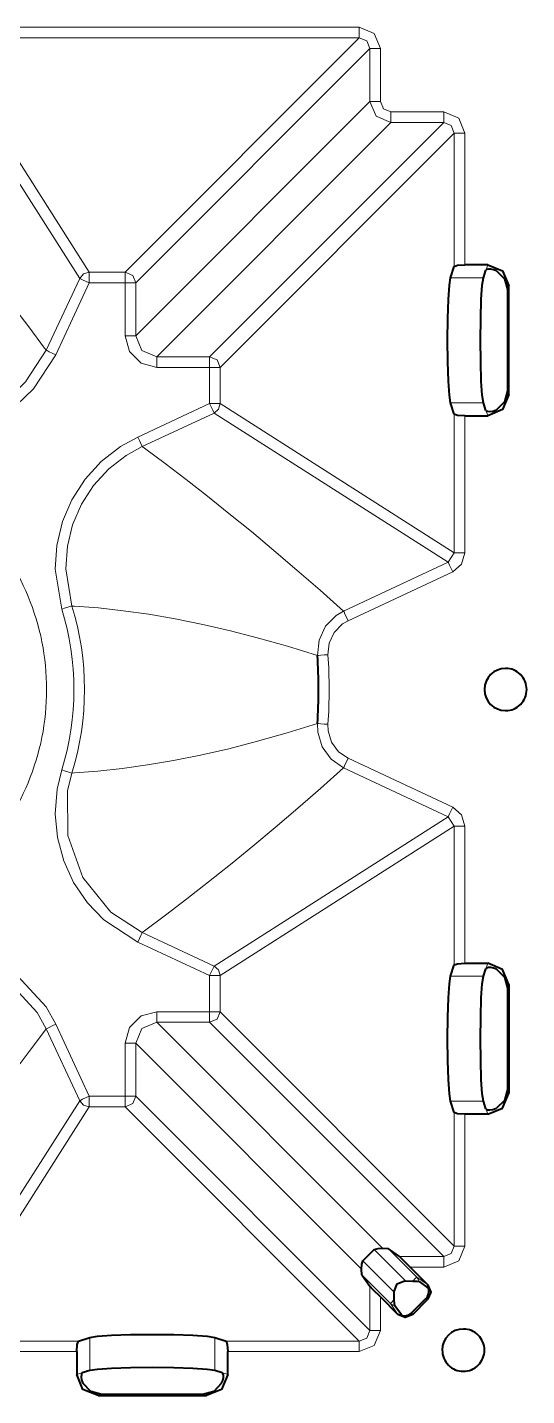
# Model space of a CAD drawing. Header units: millimetres. Extents: x 0 to 2941, y -405 to 1422.
# Drawn here: x 1070.3 to 1117.6, y 1136.4 to 1265.8 of the extents above; entities that cross this region are included whole.
import ezdxf

# ---------------------------------------------------------------- set-up
doc = ezdxf.new("R2010")
doc.units = ezdxf.units.MM
doc.layers.add('FINE', color=9, linetype='Continuous')
doc.layers.add('OUTLINE', color=7, linetype='Continuous')

msp = doc.modelspace()

# ---------------------------------------------------------------- linework, layer by layer
at = {"layer": 'FINE', "lineweight": 9}
for p, q in [((1101.71, 1265.84), (1062.01, 1265.84)), ((1062.01, 1264.84), (1101.71, 1264.84)), ((1080.54, 1241.67), (1102.71, 1263.84)), ((1102.71, 1263.84), (1102.71, 1258.83)), ((1103.71, 1258.83), (1103.71, 1263.84)), ((1102.71, 1258.83), (1080.54, 1236.66)), ((1082.54, 1234.67), (1104.71, 1256.84)), ((1109.71, 1256.84), (1087.54, 1234.67)), ((1088.54, 1233.67), (1110.71, 1255.84)), ((1104.71, 1256.84), (1109.71, 1256.84)), ((1110.71, 1255.84), (1110.71, 1243.22)), ((1113.73, 1242.9), (1113.89, 1243.38)), ((1072.06, 1235.28), (1075.23, 1242.09)), ((1076.13, 1241.67), (1072.96, 1234.86)), ((1076.13, 1242.66), (1079.54, 1242.66)), ((1110.36, 1242.14), (1113.47, 1242.14)), ((1115.87, 1241.37), (1115.76, 1241.02)), ((1071.9, 1235.5), (1072.06, 1235.28)), ((1115.76, 1231.44), (1115.87, 1231.09)), ((1080.74, 1227.08), (1087.54, 1230.26)), ((1110.71, 1216.13), (1088.54, 1230.26)), ((1113.47, 1230.32), (1110.36, 1230.32)), ((1087.96, 1229.35), (1081.16, 1226.18)), ((1087.96, 1229.35), (1110.14, 1215.23)), ((1110.71, 1229.25), (1110.71, 1216.13)), ((1111.71, 1216.13), (1111.71, 1229.08)), ((1113.89, 1229.08), (1113.73, 1229.56)), ((1081.16, 1226.18), (1081.38, 1226.02)), ((1110.71, 1216.13), (1110.14, 1215.23)), ((1110.14, 1215.23), (1100.23, 1210.61)), ((1100.66, 1209.7), (1110.56, 1214.32)), ((1074.74, 1211.08), (1074.49, 1211.09)), ((1074.49, 1195.29), (1074.74, 1195.3)), ((1100.23, 1195.77), (1110.14, 1191.15)), ((1110.14, 1191.15), (1087.96, 1177.03)), ((1110.14, 1191.15), (1110.71, 1190.25)), ((1088.54, 1176.12), (1110.71, 1190.25)), ((1110.71, 1190.25), (1110.71, 1177.13)), ((1111.71, 1177.3), (1111.71, 1190.25)), ((1087.54, 1176.12), (1080.74, 1179.3)), ((1081.38, 1180.36), (1081.16, 1180.2)), ((1081.16, 1180.2), (1087.96, 1177.03)), ((1113.89, 1177.3), (1113.73, 1176.82)), ((1087.54, 1172.71), (1087.54, 1176.12)), ((1088.54, 1176.12), (1088.54, 1172.71)), ((1113.47, 1176.06), (1110.36, 1176.06)), ((1115.76, 1174.94), (1115.87, 1175.29)), ((1072.96, 1171.52), (1076.13, 1164.71)), ((1082.54, 1172.71), (1087.54, 1172.71)), ((1087.54, 1171.72), (1082.54, 1171.72)), ((1103.91, 1150.34), (1082.54, 1171.72)), ((1087.54, 1171.72), (1109.71, 1149.54)), ((1072.06, 1171.1), (1071.9, 1170.88)), ((1075.23, 1164.29), (1072.06, 1171.1)), ((1080.54, 1169.72), (1101.92, 1148.34)), ((1080.54, 1169.72), (1080.54, 1164.71)), ((1115.87, 1165.01), (1115.76, 1165.36)), ((1075.23, 1164.29), (1061.1, 1142.12)), ((1076.13, 1164.71), (1079.54, 1164.71)), ((1102.71, 1142.54), (1080.54, 1164.71)), ((1110.36, 1164.24), (1113.47, 1164.24)), ((1062.01, 1141.54), (1076.13, 1163.72)), ((1079.54, 1163.72), (1076.13, 1163.72)), ((1079.54, 1163.72), (1101.71, 1141.54)), ((1110.71, 1163.17), (1110.71, 1150.54)), ((1111.71, 1150.54), (1111.71, 1163)), ((1113.73, 1163.48), (1113.89, 1163)), ((1106.08, 1147.24), (1103.13, 1150.2)), ((1104.44, 1150.3), (1107.15, 1147.59)), ((1109.71, 1149.54), (1105.52, 1149.54)), ((1102.06, 1149.13), (1105.02, 1146.17)), ((1104.66, 1145.11), (1101.96, 1147.81)), ((1107.15, 1147.59), (1108.19, 1146.9)), ((1102.71, 1146.74), (1102.71, 1142.54)), ((1103.71, 1142.54), (1103.71, 1145.72)), ((1105.36, 1144.07), (1104.66, 1145.11)), ((1108.19, 1145.48), (1108.04, 1145.58)), ((1106.67, 1144.22), (1106.77, 1144.07)), ((1076.2, 1138.79), (1076.2, 1141.9)), ((1088.02, 1141.9), (1088.02, 1138.79)), ((1075.12, 1141.54), (1062.01, 1141.54)), ((1062.01, 1140.55), (1074.96, 1140.55)), ((1101.71, 1141.54), (1089.09, 1141.54)), ((1089.26, 1140.55), (1101.71, 1140.55)), ((1074.96, 1138.37), (1075.44, 1138.53)), ((1088.77, 1138.53), (1089.26, 1138.37)), ((1077.32, 1136.5), (1076.97, 1136.39)), ((1087.25, 1136.39), (1086.89, 1136.5))]:
    msp.add_line(p, q, dxfattribs=at)
for points in [[(1061.1, 1264.26), (1075.23, 1242.09), (1075.6, 1242.51), (1076.13, 1242.66), (1062.01, 1264.84)], [(1101.71, 1264.84), (1079.54, 1242.66), (1080.25, 1242.37), (1080.54, 1241.67), (1080.54, 1236.66)], [(1101.71, 1264.84), (1101.71, 1265.15), (1101.71, 1265.84)], [(1103.71, 1263.84), (1103.13, 1265.25), (1101.71, 1265.84)], [(1101.71, 1264.84), (1102.42, 1264.55), (1102.71, 1263.84)], [(1102.71, 1263.84), (1103.02, 1263.84), (1103.71, 1263.84)], [(1102.71, 1258.83), (1103.02, 1258.83), (1103.71, 1258.83)], [(1102.71, 1258.83), (1103.3, 1257.42), (1104.71, 1256.84)], [(1109.71, 1257.84), (1104.71, 1257.84), (1104, 1258.13), (1103.71, 1258.83)], [(1104.71, 1256.84), (1104.71, 1257.15), (1104.71, 1257.84)], [(1109.71, 1256.84), (1109.71, 1257.15), (1109.71, 1257.84)], [(1111.71, 1243.38), (1111.71, 1255.84), (1111.13, 1257.25), (1109.71, 1257.84)], [(1109.71, 1256.84), (1110.42, 1256.55), (1110.71, 1255.84)], [(1110.71, 1255.84), (1111.02, 1255.84), (1111.71, 1255.84)], [(1071.9, 1235.5), (1070.42, 1237.49), (1068.88, 1239.51), (1067.27, 1241.57), (1065.6, 1243.65), (1063.88, 1245.76), (1062.12, 1247.87), (1060.3, 1250), (1058.42, 1252.16), (1056.48, 1254.36)], [(1076.13, 1241.67), (1075.51, 1241.96), (1075.23, 1242.09)], [(1076.13, 1241.67), (1076.13, 1242.35), (1076.13, 1242.66)], [(1079.54, 1236.66), (1079.54, 1241.67), (1076.13, 1241.67)], [(1079.54, 1241.67), (1079.54, 1242.35), (1079.54, 1242.66)], [(1079.54, 1241.67), (1080.23, 1241.67), (1080.54, 1241.67)], [(1082.54, 1233.67), (1081.04, 1234.07), (1079.94, 1235.16), (1079.54, 1236.66)], [(1079.54, 1236.66), (1080.23, 1236.66), (1080.54, 1236.66)], [(1080.54, 1236.66), (1081.12, 1235.25), (1082.54, 1234.67)], [(1056.97, 1228.61), (1058.67, 1228.21), (1060.75, 1228.04), (1062.88, 1228.24), (1064.89, 1228.77), (1066.84, 1229.66), (1068.57, 1230.83), (1070.11, 1232.31), (1072.06, 1235.28)], [(1072.96, 1234.86), (1072.63, 1235.02), (1072.34, 1235.15), (1072.14, 1235.25), (1072.06, 1235.28)], [(1082.54, 1233.67), (1082.54, 1234.35), (1082.54, 1234.67)], [(1082.54, 1234.67), (1087.54, 1234.67), (1088.25, 1234.37), (1088.54, 1233.67), (1088.54, 1230.26)], [(1087.54, 1230.26), (1087.54, 1233.67), (1082.54, 1233.67)], [(1087.54, 1233.67), (1087.54, 1234.35), (1087.54, 1234.67)], [(1087.54, 1233.67), (1088.23, 1233.67), (1088.54, 1233.67)], [(1087.54, 1230.26), (1088.23, 1230.26), (1088.54, 1230.26)], [(1087.54, 1230.26), (1087.83, 1229.63), (1087.96, 1229.35)], [(1088.54, 1230.26), (1088.38, 1229.72), (1087.96, 1229.35)], [(1073.53, 1210.8), (1072.92, 1214.58), (1073.07, 1216.83), (1073.61, 1219.08), (1074.49, 1221.15), (1075.75, 1223.09), (1077.26, 1224.75), (1079.09, 1226.17), (1080.74, 1227.08)], [(1081.16, 1226.18), (1079.63, 1225.33), (1077.99, 1224.06), (1076.54, 1222.48), (1075.4, 1220.73), (1074.56, 1218.77), (1074.07, 1216.74), (1073.92, 1214.6), (1074.49, 1211.09)], [(1080.74, 1227.08), (1080.89, 1226.75), (1081.03, 1226.46), (1081.12, 1226.26), (1081.16, 1226.18)], [(1100.23, 1210.61), (1098, 1212.58), (1095.8, 1214.49), (1093.63, 1216.34), (1091.49, 1218.13), (1089.37, 1219.85), (1087.33, 1221.48), (1085.32, 1223.06), (1083.33, 1224.57), (1081.38, 1226.02)], [(1110.56, 1214.32), (1111.4, 1215.06), (1111.71, 1216.13)], [(1110.71, 1216.13), (1111.02, 1216.13), (1111.71, 1216.13)], [(1110.14, 1215.23), (1110.27, 1214.94), (1110.56, 1214.32)], [(1073.53, 1210.8), (1073.89, 1210.91), (1074.19, 1211), (1074.4, 1211.07), (1074.49, 1211.09)], [(1074.74, 1211.08), (1077, 1210.91), (1079.35, 1210.65), (1081.78, 1210.31), (1084.29, 1209.88), (1086.88, 1209.35), (1089.5, 1208.75), (1092.18, 1208.06), (1094.93, 1207.28), (1097.75, 1206.41)], [(1100.23, 1210.61), (1099.53, 1210.2), (1098.52, 1209.17), (1097.9, 1207.86), (1097.75, 1206.41)], [(1100.23, 1210.61), (1100.27, 1210.53), (1100.36, 1210.33), (1100.5, 1210.04), (1100.66, 1209.7)], [(1098.75, 1206.48), (1098.86, 1207.59), (1099.34, 1208.59), (1100.12, 1209.39), (1100.66, 1209.7)], [(1097.75, 1206.41), (1097.84, 1206.42), (1098.06, 1206.44), (1098.38, 1206.46), (1098.75, 1206.48)], [(1097.75, 1199.97), (1094.88, 1199.08), (1092.08, 1198.29), (1089.35, 1197.59), (1086.69, 1196.99), (1084.11, 1196.47), (1081.64, 1196.05), (1079.26, 1195.72), (1076.96, 1195.47), (1074.74, 1195.3)], [(1097.75, 1199.97), (1097.84, 1199.96), (1098.06, 1199.95), (1098.38, 1199.92), (1098.75, 1199.9)], [(1097.75, 1199.97), (1097.78, 1199.15), (1098.19, 1197.77), (1099.04, 1196.6), (1100.23, 1195.77)], [(1110.56, 1192.06), (1100.66, 1196.68), (1099.74, 1197.31), (1099.09, 1198.21), (1098.77, 1199.28), (1098.75, 1199.9)], [(1100.23, 1195.77), (1100.27, 1195.86), (1100.36, 1196.05), (1100.5, 1196.34), (1100.66, 1196.68)], [(1080.74, 1179.3), (1077.53, 1181.39), (1075.97, 1183.01), (1074.66, 1184.93), (1073.73, 1186.97), (1073.13, 1189.2), (1072.92, 1191.44), (1073.1, 1193.75), (1073.53, 1195.58)], [(1073.53, 1195.58), (1073.89, 1195.47), (1074.19, 1195.38), (1074.4, 1195.31), (1074.49, 1195.29)], [(1074.49, 1195.29), (1074.09, 1193.59), (1074.11, 1189.38), (1075.53, 1185.41), (1078.19, 1182.14), (1081.16, 1180.2)], [(1081.38, 1180.36), (1083.37, 1181.84), (1085.39, 1183.38), (1087.44, 1184.99), (1089.52, 1186.65), (1091.64, 1188.38), (1093.74, 1190.14), (1095.88, 1191.96), (1098.04, 1193.83), (1100.23, 1195.77)], [(1110.14, 1191.15), (1110.27, 1191.44), (1110.56, 1192.06)], [(1111.71, 1190.25), (1111.4, 1191.32), (1110.56, 1192.06)], [(1110.71, 1190.25), (1111.02, 1190.25), (1111.71, 1190.25)], [(1056.67, 1178.72), (1060.46, 1179.33), (1064.96, 1178.65), (1068.97, 1176.51), (1072.05, 1173.17), (1072.96, 1171.52)], [(1080.74, 1179.3), (1080.89, 1179.63), (1081.03, 1179.92), (1081.12, 1180.12), (1081.16, 1180.2)], [(1072.06, 1171.1), (1071.21, 1172.62), (1068.36, 1175.72), (1064.64, 1177.7), (1060.48, 1178.33), (1056.97, 1177.77)], [(1087.54, 1176.12), (1087.83, 1176.75), (1087.96, 1177.03)], [(1087.96, 1177.03), (1088.38, 1176.66), (1088.54, 1176.12)], [(1087.54, 1176.12), (1088.23, 1176.12), (1088.54, 1176.12)], [(1072.06, 1171.1), (1072.14, 1171.13), (1072.34, 1171.23), (1072.63, 1171.36), (1072.96, 1171.52)], [(1079.54, 1164.71), (1079.54, 1169.72), (1079.94, 1171.22), (1081.04, 1172.31), (1082.54, 1172.71)], [(1082.54, 1171.72), (1081.12, 1171.13), (1080.54, 1169.72)], [(1082.54, 1171.72), (1082.54, 1172.03), (1082.54, 1172.71)], [(1087.54, 1171.72), (1087.54, 1172.03), (1087.54, 1172.71)], [(1087.54, 1172.71), (1088.23, 1172.71), (1088.54, 1172.71)], [(1110.71, 1150.54), (1088.54, 1172.71), (1088.25, 1172.01), (1087.54, 1171.72)], [(1056.48, 1152.02), (1058.46, 1154.26), (1060.37, 1156.46), (1062.22, 1158.63), (1064, 1160.77), (1065.73, 1162.88), (1067.36, 1164.93), (1068.93, 1166.94), (1070.44, 1168.93), (1071.9, 1170.88)], [(1080.54, 1169.72), (1080.23, 1169.72), (1079.54, 1169.72)], [(1075.23, 1164.29), (1075.51, 1164.42), (1076.13, 1164.71)], [(1076.13, 1163.72), (1075.6, 1163.87), (1075.23, 1164.29)], [(1076.13, 1163.72), (1076.13, 1164.03), (1076.13, 1164.71)], [(1079.54, 1163.72), (1079.54, 1164.03), (1079.54, 1164.71)], [(1080.54, 1164.71), (1080.23, 1164.71), (1079.54, 1164.71)], [(1080.54, 1164.71), (1080.25, 1164.01), (1079.54, 1163.72)], [(1106.54, 1148.55), (1109.71, 1148.55), (1111.13, 1149.13), (1111.71, 1150.54)], [(1110.71, 1150.54), (1110.42, 1149.83), (1109.71, 1149.54)], [(1109.71, 1148.55), (1109.71, 1149.23), (1109.71, 1149.54)], [(1110.71, 1150.54), (1111.02, 1150.54), (1111.71, 1150.54)], [(1107.15, 1147.59), (1107.05, 1147.49), (1106.79, 1147.23)], [(1107.15, 1147.59), (1107.29, 1147.41), (1107.39, 1147.19)], [(1105.02, 1145.47), (1104.76, 1145.21), (1104.66, 1145.11)], [(1104.66, 1145.11), (1104.85, 1144.96), (1105.07, 1144.87)], [(1102.71, 1142.54), (1102.42, 1141.83), (1101.71, 1141.54)], [(1101.71, 1140.55), (1103.13, 1141.13), (1103.71, 1142.54)], [(1102.71, 1142.54), (1103.02, 1142.54), (1103.71, 1142.54)], [(1101.71, 1140.55), (1101.71, 1141.23), (1101.71, 1141.54)]]:
    msp.add_lwpolyline(points, dxfattribs=at)
for points in [[(1072.96, 1234.86), (1070.86, 1231.65), (1069.24, 1230.09), (1067.33, 1228.79), (1065.29, 1227.85), (1063.05, 1227.25), (1060.82, 1227.05), (1058.51, 1227.22), (1056.67, 1227.66, 0.151883), (1041.46, 1227.66), (1037.67, 1227.05), (1035.43, 1227.2), (1033.18, 1227.74), (1031.11, 1228.62), (1029.17, 1229.87), (1027.51, 1231.39), (1026.09, 1233.21), (1025.17, 1234.86), (1022, 1241.67), (1018.59, 1241.67)], [(1073.53, 1195.58, 0.151865), (1073.53, 1210.8)], [(1074.49, 1195.29, 0.151862), (1074.49, 1211.09)], [(1098.75, 1199.9, 0.033061), (1098.75, 1206.48)]]:
    msp.add_lwpolyline(points, format="xyb", dxfattribs=at)
msp.add_lwpolyline([(1026.03, 1203.19, 0.41421), (1049.07, 1180.16, 0.414219), (1072.1, 1203.19, 0.414217), (1049.07, 1226.22), (1045.96, 1226.01), (1042.97, 1225.4), (1040.14, 1224.4), (1037.48, 1223.06), (1035.03, 1221.4), (1032.81, 1219.45), (1030.86, 1217.23), (1029.2, 1214.78), (1027.85, 1212.12), (1026.86, 1209.28), (1026.24, 1206.3)], format="xyb", close=True, dxfattribs=at)
at = {"layer": 'OUTLINE', "lineweight": 40}
for p, q in [((1110.36, 1242.14), (1110.71, 1243.22)), ((1113.89, 1243.38), (1111.71, 1243.38)), ((1113.47, 1242.14), (1113.7, 1242.86)), ((1113.73, 1242.9), (1113.7, 1242.86)), ((1115.87, 1231.09), (1115.87, 1241.37)), ((1110.71, 1229.25), (1110.36, 1230.32)), ((1111.71, 1229.08), (1113.89, 1229.08)), ((1113.7, 1229.6), (1113.73, 1229.56)), ((1110.36, 1176.06), (1110.71, 1177.13)), ((1111.71, 1177.3), (1113.89, 1177.3)), ((1113.47, 1176.06), (1113.7, 1176.78)), ((1113.73, 1176.82), (1113.7, 1176.78)), ((1115.87, 1175.29), (1115.87, 1165.01)), ((1113.89, 1163), (1111.71, 1163)), ((1113.7, 1163.52), (1113.73, 1163.48)), ((1102.06, 1149.13), (1103.13, 1150.2)), ((1103.91, 1150.34), (1104.44, 1150.3)), ((1105.52, 1149.54), (1104.44, 1150.3)), ((1101.96, 1147.81), (1101.92, 1148.34)), ((1108.19, 1146.9), (1106.54, 1148.55)), ((1101.96, 1147.81), (1102.71, 1146.74)), ((1106.01, 1147.24), (1106.08, 1147.24)), ((1106.08, 1147.24), (1106.79, 1147.23)), ((1107.39, 1147.19), (1108.24, 1146.56)), ((1103.71, 1145.72), (1105.36, 1144.07)), ((1105.02, 1146.17), (1105.02, 1146.24)), ((1105.02, 1145.47), (1105.02, 1146.17)), ((1105.7, 1144.02), (1105.07, 1144.87)), ((1106.7, 1144.24), (1108.02, 1145.56)), ((1106.77, 1144.07), (1108.19, 1145.48)), ((1075.12, 1141.54), (1076.2, 1141.9)), ((1088.02, 1141.9), (1089.09, 1141.54)), ((1074.96, 1140.55), (1074.96, 1138.37)), ((1089.26, 1138.37), (1089.26, 1140.55)), ((1075.48, 1138.56), (1075.44, 1138.53)), ((1088.02, 1138.79), (1088.74, 1138.56)), ((1088.77, 1138.53), (1088.74, 1138.56)), ((1076.97, 1136.39), (1087.25, 1136.39)), ((1086.89, 1136.5), (1077.32, 1136.5))]:
    msp.add_line(p, q, dxfattribs=at)
for points in [[(1110.71, 1243.22), (1111.02, 1243.33), (1111.71, 1243.38)], [(1114.7, 1242.8), (1114.43, 1242.91), (1114.17, 1242.96), (1113.95, 1242.96), (1113.79, 1242.92), (1113.73, 1242.9)], [(1113.89, 1243.38), (1115.29, 1242.79), (1115.87, 1241.37)], [(1114.7, 1242.8), (1115.47, 1242.06), (1115.76, 1241.02)], [(1110.36, 1230.32), (1110.25, 1231.03), (1110.16, 1232.37), (1110.1, 1234.18), (1110.08, 1236.23), (1110.1, 1238.28), (1110.16, 1240.09), (1110.25, 1241.43), (1110.36, 1242.14)], [(1113.7, 1229.6), (1113.47, 1230.32), (1113.36, 1231.03), (1113.27, 1232.37), (1113.21, 1234.18), (1113.19, 1236.23), (1113.21, 1238.28), (1113.27, 1240.09), (1113.36, 1241.43), (1113.47, 1242.14)], [(1115.76, 1241.02), (1115.76, 1231.44), (1115.47, 1230.4), (1114.7, 1229.66)], [(1115.87, 1231.09), (1115.29, 1229.67), (1113.89, 1229.08)], [(1111.71, 1229.08), (1111.02, 1229.13), (1110.71, 1229.25)], [(1113.73, 1229.56), (1113.87, 1229.52), (1114.09, 1229.5), (1114.36, 1229.53), (1114.63, 1229.63), (1114.7, 1229.66)], [(1110.71, 1177.13), (1111.02, 1177.25), (1111.71, 1177.3)], [(1114.7, 1176.72), (1114.43, 1176.83), (1114.17, 1176.88), (1113.95, 1176.88), (1113.79, 1176.84), (1113.73, 1176.82)], [(1115.87, 1175.29), (1115.29, 1176.71), (1113.89, 1177.3)], [(1114.7, 1176.72), (1115.47, 1175.98), (1115.76, 1174.94)], [(1110.71, 1163.17), (1110.36, 1164.24), (1110.25, 1164.95), (1110.16, 1166.29), (1110.1, 1168.1), (1110.08, 1170.15), (1110.1, 1172.2), (1110.16, 1174.01), (1110.25, 1175.35), (1110.36, 1176.06)], [(1113.7, 1163.52), (1113.47, 1164.24), (1113.36, 1164.95), (1113.27, 1166.29), (1113.21, 1168.1), (1113.19, 1170.15), (1113.21, 1172.2), (1113.27, 1174.01), (1113.36, 1175.35), (1113.47, 1176.06)], [(1115.76, 1174.94), (1115.76, 1165.36), (1115.47, 1164.32), (1114.7, 1163.58)], [(1113.89, 1163), (1115.29, 1163.59), (1115.87, 1165.01)], [(1111.71, 1163), (1111.02, 1163.05), (1110.71, 1163.17)], [(1113.73, 1163.48), (1113.87, 1163.43), (1114.09, 1163.42), (1114.36, 1163.45), (1114.63, 1163.55), (1114.7, 1163.58)], [(1103.13, 1150.2), (1103.49, 1150.31), (1103.91, 1150.34)], [(1105.52, 1149.54), (1105.85, 1149.23), (1106.54, 1148.55)], [(1101.92, 1148.34), (1101.96, 1148.81), (1102.06, 1149.13)], [(1105.02, 1146.24), (1105.31, 1146.95), (1106.01, 1147.24)], [(1106.79, 1147.23), (1107.21, 1147.22), (1107.39, 1147.19)], [(1103.71, 1145.72), (1103.02, 1146.41), (1102.71, 1146.74)], [(1108.02, 1145.56), (1108.04, 1145.58), (1108.19, 1145.78), (1108.28, 1146.01), (1108.31, 1146.21), (1108.3, 1146.38), (1108.26, 1146.51), (1108.24, 1146.56)], [(1108.19, 1146.9), (1108.48, 1146.19), (1108.19, 1145.48)], [(1105.07, 1144.87), (1105.04, 1145.05), (1105.02, 1145.47)], [(1106.77, 1144.07), (1106.07, 1143.78), (1105.36, 1144.07)], [(1105.7, 1144.02), (1105.78, 1143.98), (1105.96, 1143.95), (1106.17, 1143.96), (1106.41, 1144.03), (1106.61, 1144.16), (1106.67, 1144.22), (1106.7, 1144.24)], [(1076.2, 1141.9), (1076.91, 1142.01), (1078.25, 1142.1), (1080.05, 1142.16), (1082.11, 1142.18), (1084.16, 1142.16), (1085.96, 1142.1), (1087.3, 1142.01), (1088.02, 1141.9)], [(1074.96, 1140.55), (1075, 1141.23), (1075.12, 1141.54)], [(1089.09, 1141.54), (1089.21, 1141.23), (1089.26, 1140.55)], [(1076.97, 1136.39), (1075.54, 1136.97), (1074.96, 1138.37)], [(1075.44, 1138.53), (1075.39, 1138.39), (1075.37, 1138.16), (1075.41, 1137.89), (1075.5, 1137.63), (1075.54, 1137.56)], [(1075.48, 1138.56), (1076.2, 1138.79), (1076.91, 1138.9), (1078.25, 1138.99), (1080.05, 1139.05), (1082.11, 1139.07), (1084.16, 1139.05), (1085.96, 1138.99), (1087.3, 1138.9), (1088.02, 1138.79)], [(1089.26, 1138.37), (1088.67, 1136.97), (1087.25, 1136.39)], [(1088.67, 1137.56), (1088.79, 1137.83), (1088.84, 1138.09), (1088.84, 1138.31), (1088.8, 1138.47), (1088.77, 1138.53)], [(1077.32, 1136.5), (1076.28, 1136.78), (1075.54, 1137.56)], [(1088.67, 1137.56), (1087.93, 1136.78), (1086.89, 1136.5)]]:
    msp.add_lwpolyline(points, dxfattribs=at)
msp.add_lwpolyline([(1097.75, 1199.97, 0.033094), (1097.75, 1206.41)], format="xyb", dxfattribs=at)
for points in [[(1113.57, 1203.19, 0.414188), (1115.57, 1201.19, 0.414251), (1117.57, 1203.19, 0.414226), (1115.57, 1205.19, 0.414188)], [(1109.57, 1140.69, 0.414214), (1111.57, 1138.69, 0.414226), (1113.57, 1140.69, 0.414226), (1111.57, 1142.69, 0.414188)]]:
    msp.add_lwpolyline(points, format="xyb", close=True, dxfattribs=at)

doc.saveas('drawing.dxf')
